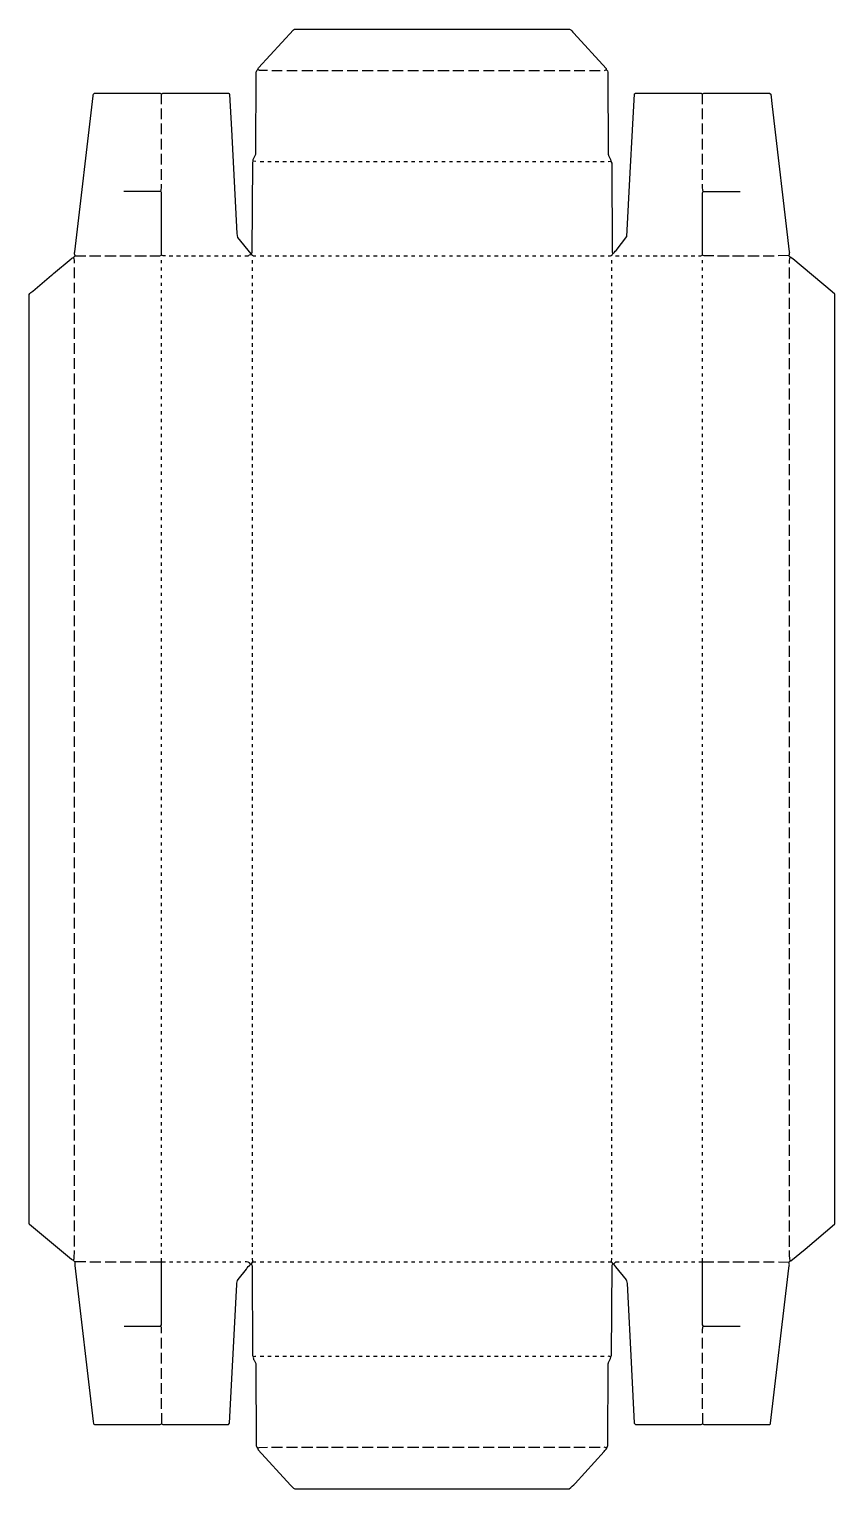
# Model space of a CAD drawing. Extents: x 521 to 5718, y 469 to 5087.
# Drawn here: x 521 to 3036, y 498 to 5057 of the extents above; entities that cross this region are included whole.
import ezdxf

# ---------------------------------------------------------------- set-up
doc = ezdxf.new("R2010")
doc.units = 0
doc.layers.get('0').update_dxf_attribs({"linetype": 'CONTINUOUS'})

msp = doc.modelspace()

# ---------------------------------------------------------------- linework, layer by layer
at = {"color": 7, "linetype": 'CONTINUOUS'}
for points in [[(1215, 4353), (1215, 4355), (1216.8, 4360.1), (1218.8, 4641.1), (1220, 4645), (1220.405405, 4649.932432), (1228.501953, 4667.001938), (1229.498047, 4922.998062, -0.169639), (1235, 4931), (1235.352941, 4933.911765), (1237, 4936), (1346, 5055), (1349, 5057), (2208, 5057, -0.131574), (2221.248869, 5044.226244), (2321.751131, 4933.773756, -0.165035), (2323, 4930, -0.191784), (2327.501945, 4922.99807), (2328.498055, 4666.00193), (2329.2, 4664.1), (2329.8, 4662.9, -0.067005), (2337, 4645), (2337.2, 4644.1), (2339.501799, 4638.998214), (2340.498201, 4361.001786, 0.094762), (2343, 4356)], [(1265, 4928), (1240.018464, 4928.480059, -0.091864), (1235, 4931)], [(2317, 4928), (2319.1, 4928.8, -0.113888), (2323, 4930)], [(664, 4349, -0.175701), (663.560976, 4362.04878), (720.439024, 4848.95122, -0.274375), (725, 4857), (930, 4857), (931.9, 4855.8), (933, 4855), (936.9, 4856.2), (938, 4857), (1143, 4857), (1145, 4856), (1146.535398, 4852.969027), (1152.472376, 4744.024862), (1169.54918, 4418.959016), (1171.769231, 4406.846154), (1213, 4355), (1215, 4355)], [(2329, 4349, 0.200418), (2341, 4352), (2343, 4356, 0.07024), (2353, 4366), (2386.560976, 4409.04878), (2397.527624, 4608.024862), (2404.527624, 4742.024862), (2411, 4855), (2414, 4857), (2619, 4857), (2622, 4855), (2625.1, 4855.8), (2627, 4857), (2832, 4857), (2836, 4854), (2840.560976, 4815.95122), (2894, 4362, -0.085519), (2893, 4350)], [(932, 4550, 0.112969), (934, 4573)], [(2658, 4349), (2628.015593, 4349.483368), (2623, 4351), (2623.497436, 4545.997462), (2625, 4550, -0.112969), (2623, 4573)], [(946, 4349), (939.053846, 4349.430769), (934, 4351), (933.502551, 4546.997475, 0.145188), (932, 4550), (816, 4550)], [(698, 1207), (663, 1207), (659, 1211), (653.204918, 1214.245902), (522, 1324), (521.8, 1324.9), (521, 1326), (521, 4228, -0.113117), (532, 4239), (591.1, 4288.8, 0.071874), (597, 4294), (652, 4340, -0.121146), (660, 4344, -0.150937), (664, 4349), (698, 4349)], [(662, 4326, 0.109387), (660, 4344)], [(1194, 4349), (1204.962069, 4349.455172, 0.10832), (1208, 4352), (1215, 4353, 0.250099), (1229, 4349)], [(2895, 4325, -0.113309), (2897, 4345)], [(2897, 1210, -0.081739), (2895, 1242)], [(664, 1207), (663.7, 1205.1), (663, 1204), (663, 1196), (720.430769, 708.053846), (721.7, 701.9, 0.179961), (725, 699), (930, 699, -0.120666), (934, 701)], [(934, 734), (934, 701, -0.120666), (938, 699), (1143, 699), (1146.2, 702.9), (1167.472376, 1097.975138), (1169.472376, 1135.975138, -0.132641), (1173, 1152), (1199, 1184, -0.066536), (1212, 1199), (1212, 1200), (1213, 1201), (1215, 1201, -0.103016), (1219, 1207), (1218, 1218)], [(1212, 1200, 0.289068), (1195, 1207)], [(1215, 1201), (1215.3, 1199.1), (1217.501792, 1193.998221), (1218.498208, 915.001779, 0.094763), (1221, 910, 0.258016), (1223.2, 900.1), (1228.501945, 888.99807), (1229.498055, 632.00193, 0.117395), (1234, 625, 0.153825), (1236.248869, 620.226244), (1337, 509, 0.108875), (1350, 498), (2207, 498, 0.070956), (2225, 515), (2316, 615, 0.07156), (2324, 625), (2325.2, 627.9), (2327.501953, 633.001938), (2328.498047, 888.998062), (2329.2, 890.9), (2329.8, 892.1, 0.067005), (2337, 910), (2338.8, 915.1), (2341.2, 1196.9), (2343, 1201)], [(2329, 1207), (2338, 1207), (2343, 1201), (2345, 1200), (2351.752212, 1191.783186), (2384.24, 1151.18), (2385.941176, 1147.735294), (2387.445545, 1139.044554), (2401.472376, 873.024862), (2401.527624, 871.975138), (2410, 703), (2414, 699), (2619, 699, -0.120666), (2623, 701)], [(2338, 1207), (2338.8, 1210.1, 0.169482), (2340, 1218)], [(2623, 984, -0.116352), (2625, 1006), (2624.8, 1006.9), (2623.497462, 1010.002512), (2623, 1207), (2623, 1218)], [(2623, 734), (2623, 701, -0.120666), (2627, 699), (2832, 699), (2835, 701), (2835.647059, 703.088235), (2890.560976, 1169.04878), (2894, 1195, 0.080555), (2893, 1206)], [(1221, 910), (1223.1, 910.8, -0.152689), (1229, 912)], [(2337, 910), (2333.9, 910.8, 0.138157), (2329, 912)], [(1234, 625, -0.089777), (1239.017808, 627.519178), (1265, 628)], [(2324, 625), (2321.9, 625.8, 0.079845), (2316, 628)]]:
    msp.add_lwpolyline(points, format="xyb", dxfattribs=at)
for points in [[(1278, 4928), (1311, 4928)], [(1325, 4928), (1358, 4928)], [(1372, 4928), (1406, 4928)], [(1419, 4928), (1454, 4928)], [(1466, 4928), (1500, 4928)], [(1514, 4928), (1547, 4928)], [(1561, 4928), (1595, 4928)], [(1608, 4928), (1643, 4928)], [(1655, 4928), (1689, 4928)], [(1703, 4928), (1736, 4928)], [(1750, 4928), (1784, 4928)], [(1797, 4928), (1832, 4928)], [(1844, 4928), (1878, 4928)], [(1892, 4928), (1925, 4928)], [(1939, 4928), (1973, 4928)], [(1986, 4928), (2021, 4928)], [(2033, 4928), (2067, 4928)], [(2081, 4928), (2114, 4928)], [(2128, 4928), (2162, 4928)], [(2175, 4928), (2210, 4928)], [(2222, 4928), (2256, 4928)], [(2270, 4928), (2303, 4928)], [(934, 4823), (934, 4855)], [(2623, 4823), (2623, 4855)], [(934, 4776), (934, 4809)], [(2623, 4776), (2623, 4809)], [(934, 4729), (934, 4762)], [(2623, 4729), (2623, 4762)], [(934, 4681), (934, 4715)], [(2623, 4681), (2623, 4715)], [(934, 4634), (934, 4668)], [(2623, 4634), (2623, 4668)], [(934, 4587), (934, 4620)], [(1229, 4644), (1220, 4645)], [(1242, 4644), (1253, 4644)], [(1266, 4644), (1276, 4644)], [(1289, 4644), (1300, 4644)], [(1313, 4644), (1324, 4644)], [(1336, 4644), (1347, 4644)], [(1360, 4644), (1371, 4644)], [(1384, 4644), (1395, 4644)], [(1407, 4644), (1418, 4644)], [(1431, 4644), (1442, 4644)], [(1455, 4644), (1465, 4644)], [(1478, 4644), (1489, 4644)], [(1502, 4644), (1513, 4644)], [(1525, 4644), (1536, 4644)], [(1549, 4644), (1560, 4644)], [(1573, 4644), (1583, 4644)], [(1596, 4644), (1607, 4644)], [(1620, 4644), (1631, 4644)], [(1644, 4644), (1654, 4644)], [(1667, 4644), (1678, 4644)], [(1691, 4644), (1702, 4644)], [(1714, 4644), (1725, 4644)], [(1738, 4644), (1749, 4644)], [(1762, 4644), (1772, 4644)], [(1785, 4644), (1796, 4644)], [(1809, 4644), (1820, 4644)], [(1833, 4644), (1843, 4644)], [(1856, 4644), (1867, 4644)], [(1880, 4644), (1891, 4644)], [(1903, 4644), (1914, 4644)], [(1927, 4644), (1938, 4644)], [(1951, 4644), (1961, 4644)], [(1974, 4644), (1985, 4644)], [(1998, 4644), (2009, 4644)], [(2022, 4644), (2032, 4644)], [(2045, 4644), (2056, 4644)], [(2069, 4644), (2080, 4644)], [(2092, 4644), (2103, 4644)], [(2116, 4644), (2127, 4644)], [(2140, 4644), (2150, 4644)], [(2163, 4644), (2174, 4644)], [(2187, 4644), (2198, 4644)], [(2210, 4644), (2221, 4644)], [(2234, 4644), (2245, 4644)], [(2258, 4644), (2269, 4644)], [(2281, 4644), (2292, 4644)], [(2305, 4644), (2316, 4644)], [(2329, 4644), (2337, 4645)], [(2623, 4587), (2623, 4620)], [(2625, 4550), (2741, 4550)], [(709, 4349), (745, 4349)], [(757, 4349), (792, 4349)], [(804, 4349), (839, 4349)], [(851, 4349), (887, 4349)], [(898, 4349), (928.984878, 4349.483902), (934, 4351)], [(934, 4326), (934, 4336)], [(958, 4349), (969, 4349)], [(981, 4349), (993, 4349)], [(1005, 4349), (1017, 4349)], [(1028, 4349), (1040, 4349)], [(1052, 4349), (1064, 4349)], [(1076, 4349), (1087, 4349)], [(1099, 4349), (1111, 4349)], [(1123, 4349), (1135, 4349)], [(1146, 4349), (1158, 4349)], [(1170, 4349), (1182, 4349)], [(1218, 4325), (1218, 4336)], [(1242, 4349), (1253, 4349)], [(1266, 4349), (1276, 4349)], [(1289, 4349), (1300, 4349)], [(1313, 4349), (1324, 4349)], [(1336, 4349), (1347, 4349)], [(1360, 4349), (1371, 4349)], [(1384, 4349), (1395, 4349)], [(1407, 4349), (1418, 4349)], [(1431, 4349), (1442, 4349)], [(1455, 4349), (1465, 4349)], [(1478, 4349), (1489, 4349)], [(1502, 4349), (1513, 4349)], [(1525, 4349), (1536, 4349)], [(1549, 4349), (1560, 4349)], [(1573, 4349), (1583, 4349)], [(1596, 4349), (1607, 4349)], [(1620, 4349), (1631, 4349)], [(1644, 4349), (1654, 4349)], [(1667, 4349), (1678, 4349)], [(1691, 4349), (1702, 4349)], [(1714, 4349), (1725, 4349)], [(1738, 4349), (1749, 4349)], [(1762, 4349), (1772, 4349)], [(1785, 4349), (1796, 4349)], [(1809, 4349), (1820, 4349)], [(1833, 4349), (1843, 4349)], [(1856, 4349), (1867, 4349)], [(1880, 4349), (1891, 4349)], [(1903, 4349), (1914, 4349)], [(1927, 4349), (1938, 4349)], [(1951, 4349), (1961, 4349)], [(1974, 4349), (1985, 4349)], [(1998, 4349), (2009, 4349)], [(2022, 4349), (2032, 4349)], [(2045, 4349), (2056, 4349)], [(2069, 4349), (2080, 4349)], [(2092, 4349), (2103, 4349)], [(2116, 4349), (2127, 4349)], [(2140, 4349), (2150, 4349)], [(2163, 4349), (2174, 4349)], [(2187, 4349), (2198, 4349)], [(2210, 4349), (2221, 4349)], [(2234, 4349), (2245, 4349)], [(2258, 4349), (2269, 4349)], [(2281, 4349), (2292, 4349)], [(2305, 4349), (2316, 4349)], [(2340, 4325), (2340, 4336)], [(2351, 4349), (2363, 4349)], [(2375, 4349), (2387, 4349)], [(2399, 4349), (2410, 4349)], [(2422, 4349), (2434, 4349)], [(2446, 4349), (2458, 4349)], [(2469, 4349), (2481, 4349)], [(2493, 4349), (2505, 4349)], [(2517, 4349), (2528, 4349)], [(2540, 4349), (2552, 4349)], [(2564, 4349), (2576, 4349)], [(2588, 4349), (2599, 4349)], [(2611, 4349), (2617.946154, 4349.430769), (2623, 4351)], [(2623, 4326), (2623, 4336)], [(2670, 4349), (2706, 4349)], [(2717, 4349), (2753, 4349)], [(2765, 4349), (2800, 4349)], [(2812, 4349), (2847, 4349)], [(2860, 1207), (2893, 1206), (2897, 1210), (2898.9, 1210.3), (2943, 1247), (3035.2, 1324.9), (3036, 1326), (3036, 4229), (3028, 4237), (2904.795082, 4339.754098), (2897, 4345), (2893, 4349), (2893, 4350), (2859, 4349)], [(662, 4279), (662, 4313)], [(934, 4303), (934, 4313)], [(934, 4279), (934, 4289)], [(1218, 4302), (1218, 4313)], [(1218, 4278), (1218, 4289)], [(2340, 4302), (2340, 4313)], [(2340, 4278), (2340, 4289)], [(2623, 4303), (2623, 4313)], [(2623, 4279), (2623, 4289)], [(2895, 4278), (2895, 4313)], [(662, 4232), (662, 4265)], [(934, 4255), (934, 4265)], [(934, 4232), (934, 4242)], [(1218, 4254), (1218, 4265)], [(1218, 4231), (1218, 4242)], [(2340, 4254), (2340, 4265)], [(2340, 4231), (2340, 4242)], [(2623, 4255), (2623, 4265)], [(2623, 4232), (2623, 4242)], [(2895, 4231), (2895, 4265)], [(662, 4185), (662, 4218)], [(934, 4208), (934, 4218)], [(1218, 4207), (1218, 4218)], [(2340, 4207), (2340, 4218)], [(2623, 4208), (2623, 4218)], [(2895, 4184), (2895, 4218)], [(662, 4137), (662, 4171)], [(934, 4185), (934, 4194)], [(934, 4161), (934, 4171)], [(1218, 4184), (1218, 4194)], [(1218, 4160), (1218, 4171)], [(2340, 4184), (2340, 4194)], [(2340, 4160), (2340, 4171)], [(2623, 4185), (2623, 4194)], [(2623, 4161), (2623, 4171)], [(2895, 4136), (2895, 4171)], [(662, 4090), (662, 4124)], [(934, 4137), (934, 4147)], [(934, 4114), (934, 4124)], [(1218, 4136), (1218, 4147)], [(1218, 4113), (1218, 4124)], [(2340, 4136), (2340, 4147)], [(2340, 4113), (2340, 4124)], [(2623, 4137), (2623, 4147)], [(2623, 4114), (2623, 4124)], [(2895, 4089), (2895, 4124)], [(662, 4043), (662, 4076)], [(934, 4090), (934, 4100)], [(934, 4066), (934, 4076)], [(1218, 4089), (1218, 4100)], [(1218, 4065), (1218, 4076)], [(2340, 4089), (2340, 4100)], [(2340, 4065), (2340, 4076)], [(2623, 4090), (2623, 4100)], [(2623, 4066), (2623, 4076)], [(2895, 4042), (2895, 4076)], [(662, 3996), (662, 4029)], [(934, 4043), (934, 4053)], [(934, 4019), (934, 4029)], [(1218, 4042), (1218, 4053)], [(1218, 4018), (1218, 4029)], [(2340, 4042), (2340, 4053)], [(2340, 4018), (2340, 4029)], [(2623, 4043), (2623, 4053)], [(2623, 4019), (2623, 4029)], [(2895, 3995), (2895, 4029)], [(662, 3948), (662, 3982)], [(934, 3996), (934, 4005)], [(934, 3972), (934, 3982)], [(1218, 3995), (1218, 4005)], [(1218, 3971), (1218, 3982)], [(2340, 3995), (2340, 4005)], [(2340, 3971), (2340, 3982)], [(2623, 3996), (2623, 4005)], [(2623, 3972), (2623, 3982)], [(2895, 3947), (2895, 3982)], [(662, 3901), (662, 3935)], [(934, 3948), (934, 3958)], [(934, 3925), (934, 3935)], [(1218, 3947), (1218, 3958)], [(1218, 3924), (1218, 3935)], [(2340, 3947), (2340, 3958)], [(2340, 3924), (2340, 3935)], [(2623, 3948), (2623, 3958)], [(2623, 3925), (2623, 3935)], [(2895, 3900), (2895, 3935)], [(662, 3854), (662, 3887)], [(934, 3901), (934, 3911)], [(934, 3878), (934, 3887)], [(1218, 3900), (1218, 3911)], [(1218, 3877), (1218, 3887)], [(2340, 3900), (2340, 3911)], [(2340, 3877), (2340, 3887)], [(2623, 3901), (2623, 3911)], [(2623, 3878), (2623, 3887)], [(2895, 3853), (2895, 3887)], [(662, 3807), (662, 3840)], [(934, 3854), (934, 3864)], [(934, 3830), (934, 3840)], [(1218, 3853), (1218, 3864)], [(1218, 3829), (1218, 3840)], [(2340, 3853), (2340, 3864)], [(2340, 3829), (2340, 3840)], [(2623, 3854), (2623, 3864)], [(2623, 3830), (2623, 3840)], [(2895, 3806), (2895, 3840)], [(662, 3759), (662, 3793)], [(934, 3807), (934, 3816)], [(934, 3783), (934, 3793)], [(1218, 3806), (1218, 3816)], [(1218, 3782), (1218, 3793)], [(2340, 3806), (2340, 3816)], [(2340, 3782), (2340, 3793)], [(2623, 3807), (2623, 3816)], [(2623, 3783), (2623, 3793)], [(2895, 3758), (2895, 3793)], [(662, 3712), (662, 3746)], [(934, 3759), (934, 3769)], [(934, 3736), (934, 3746)], [(1218, 3758), (1218, 3769)], [(1218, 3735), (1218, 3746)], [(2340, 3758), (2340, 3769)], [(2340, 3735), (2340, 3746)], [(2623, 3759), (2623, 3769)], [(2623, 3736), (2623, 3746)], [(2895, 3711), (2895, 3746)], [(662, 3665), (662, 3698)], [(934, 3712), (934, 3722)], [(934, 3689), (934, 3698)], [(1218, 3711), (1218, 3722)], [(1218, 3688), (1218, 3698)], [(2340, 3711), (2340, 3722)], [(2340, 3688), (2340, 3698)], [(2623, 3712), (2623, 3722)], [(2623, 3689), (2623, 3698)], [(2895, 3664), (2895, 3698)], [(662, 3618), (662, 3651)], [(934, 3665), (934, 3675)], [(934, 3641), (934, 3651)], [(1218, 3664), (1218, 3675)], [(1218, 3640), (1218, 3651)], [(2340, 3664), (2340, 3675)], [(2340, 3640), (2340, 3651)], [(2623, 3665), (2623, 3675)], [(2623, 3641), (2623, 3651)], [(2895, 3617), (2895, 3651)], [(662, 3570), (662, 3604)], [(934, 3618), (934, 3627)], [(934, 3594), (934, 3604)], [(1218, 3617), (1218, 3627)], [(1218, 3593), (1218, 3604)], [(2340, 3617), (2340, 3627)], [(2340, 3593), (2340, 3604)], [(2623, 3618), (2623, 3627)], [(2623, 3594), (2623, 3604)], [(2895, 3569), (2895, 3604)], [(662, 3523), (662, 3557)], [(934, 3570), (934, 3580)], [(934, 3547), (934, 3557)], [(1218, 3569), (1218, 3580)], [(1218, 3546), (1218, 3557)], [(2340, 3569), (2340, 3580)], [(2340, 3546), (2340, 3557)], [(2623, 3570), (2623, 3580)], [(2623, 3547), (2623, 3557)], [(2895, 3522), (2895, 3557)], [(934, 3523), (934, 3533)], [(1218, 3522), (1218, 3533)], [(2340, 3522), (2340, 3533)], [(2623, 3523), (2623, 3533)], [(662, 3476), (662, 3509)], [(934, 3500), (934, 3509)], [(934, 3476), (934, 3486)], [(1218, 3499), (1218, 3509)], [(1218, 3475), (1218, 3486)], [(2340, 3499), (2340, 3509)], [(2340, 3475), (2340, 3486)], [(2623, 3500), (2623, 3509)], [(2623, 3476), (2623, 3486)], [(2895, 3475), (2895, 3509)], [(662, 3429), (662, 3462)], [(934, 3452), (934, 3462)], [(934, 3429), (934, 3439)], [(1218, 3451), (1218, 3462)], [(1218, 3428), (1218, 3439)], [(2340, 3451), (2340, 3462)], [(2340, 3428), (2340, 3439)], [(2623, 3452), (2623, 3462)], [(2623, 3429), (2623, 3439)], [(2895, 3428), (2895, 3462)], [(662, 3381), (662, 3415)], [(934, 3405), (934, 3415)], [(934, 3381), (934, 3391)], [(1218, 3404), (1218, 3415)], [(1218, 3380), (1218, 3391)], [(2340, 3404), (2340, 3415)], [(2340, 3380), (2340, 3391)], [(2623, 3405), (2623, 3415)], [(2623, 3381), (2623, 3391)], [(2895, 3380), (2895, 3415)], [(662, 3334), (662, 3368)], [(934, 3358), (934, 3368)], [(934, 3334), (934, 3344)], [(1218, 3357), (1218, 3368)], [(1218, 3333), (1218, 3344)], [(2340, 3357), (2340, 3368)], [(2340, 3333), (2340, 3344)], [(2623, 3358), (2623, 3368)], [(2623, 3334), (2623, 3344)], [(2895, 3333), (2895, 3368)], [(662, 3287), (662, 3320)], [(934, 3311), (934, 3320)], [(934, 3287), (934, 3297)], [(1218, 3310), (1218, 3320)], [(1218, 3286), (1218, 3297)], [(2340, 3310), (2340, 3320)], [(2340, 3286), (2340, 3297)], [(2623, 3311), (2623, 3320)], [(2623, 3287), (2623, 3297)], [(2895, 3286), (2895, 3320)], [(662, 3240), (662, 3273)], [(934, 3263), (934, 3273)], [(934, 3240), (934, 3250)], [(1218, 3262), (1218, 3273)], [(1218, 3239), (1218, 3250)], [(2340, 3262), (2340, 3273)], [(2340, 3239), (2340, 3250)], [(2623, 3263), (2623, 3273)], [(2623, 3240), (2623, 3250)], [(2895, 3239), (2895, 3273)], [(662, 3192), (662, 3226)], [(934, 3216), (934, 3226)], [(934, 3192), (934, 3202)], [(1218, 3215), (1218, 3226)], [(1218, 3191), (1218, 3202)], [(2340, 3215), (2340, 3226)], [(2340, 3191), (2340, 3202)], [(2623, 3216), (2623, 3226)], [(2623, 3192), (2623, 3202)], [(2895, 3191), (2895, 3226)], [(662, 3145), (662, 3179)], [(934, 3169), (934, 3179)], [(934, 3145), (934, 3155)], [(1218, 3168), (1218, 3179)], [(1218, 3144), (1218, 3155)], [(2340, 3168), (2340, 3179)], [(2340, 3144), (2340, 3155)], [(2623, 3169), (2623, 3179)], [(2623, 3145), (2623, 3155)], [(2895, 3144), (2895, 3179)], [(662, 3098), (662, 3131)], [(934, 3122), (934, 3131)], [(934, 3098), (934, 3108)], [(1218, 3121), (1218, 3131)], [(1218, 3097), (1218, 3108)], [(2340, 3121), (2340, 3131)], [(2340, 3097), (2340, 3108)], [(2623, 3122), (2623, 3131)], [(2623, 3098), (2623, 3108)], [(2895, 3097), (2895, 3131)], [(662, 3051), (662, 3084)], [(934, 3074), (934, 3084)], [(934, 3051), (934, 3061)], [(1218, 3073), (1218, 3084)], [(1218, 3050), (1218, 3061)], [(2340, 3073), (2340, 3084)], [(2340, 3050), (2340, 3061)], [(2623, 3074), (2623, 3084)], [(2623, 3051), (2623, 3061)], [(2895, 3050), (2895, 3084)], [(662, 3003), (662, 3037)], [(934, 3027), (934, 3037)], [(934, 3003), (934, 3013)], [(1218, 3026), (1218, 3037)], [(1218, 3002), (1218, 3013)], [(2340, 3026), (2340, 3037)], [(2340, 3002), (2340, 3013)], [(2623, 3027), (2623, 3037)], [(2623, 3003), (2623, 3013)], [(2895, 3002), (2895, 3037)], [(662, 2956), (662, 2990)], [(934, 2980), (934, 2990)], [(934, 2956), (934, 2966)], [(1218, 2979), (1218, 2990)], [(1218, 2955), (1218, 2966)], [(2340, 2979), (2340, 2990)], [(2340, 2955), (2340, 2966)], [(2623, 2980), (2623, 2990)], [(2623, 2956), (2623, 2966)], [(2895, 2955), (2895, 2990)], [(662, 2909), (662, 2942)], [(934, 2933), (934, 2942)], [(934, 2909), (934, 2919)], [(1218, 2932), (1218, 2942)], [(1218, 2908), (1218, 2919)], [(2340, 2932), (2340, 2942)], [(2340, 2908), (2340, 2919)], [(2623, 2933), (2623, 2942)], [(2623, 2909), (2623, 2919)], [(2895, 2908), (2895, 2942)], [(662, 2862), (662, 2895)], [(934, 2885), (934, 2895)], [(1218, 2884), (1218, 2895)], [(2340, 2884), (2340, 2895)], [(2623, 2885), (2623, 2895)], [(2895, 2861), (2895, 2895)], [(662, 2815), (662, 2848)], [(934, 2862), (934, 2872)], [(934, 2838), (934, 2848)], [(1218, 2861), (1218, 2872)], [(1218, 2837), (1218, 2848)], [(2340, 2861), (2340, 2872)], [(2340, 2837), (2340, 2848)], [(2623, 2862), (2623, 2872)], [(2623, 2838), (2623, 2848)], [(2895, 2814), (2895, 2848)], [(662, 2767), (662, 2801)], [(934, 2815), (934, 2824)], [(934, 2791), (934, 2801)], [(1218, 2814), (1218, 2824)], [(1218, 2790), (1218, 2801)], [(2340, 2814), (2340, 2824)], [(2340, 2790), (2340, 2801)], [(2623, 2815), (2623, 2824)], [(2623, 2791), (2623, 2801)], [(2895, 2766), (2895, 2801)], [(662, 2720), (662, 2753)], [(934, 2767), (934, 2777)], [(934, 2744), (934, 2753)], [(1218, 2766), (1218, 2777)], [(1218, 2743), (1218, 2753)], [(2340, 2766), (2340, 2777)], [(2340, 2743), (2340, 2753)], [(2623, 2767), (2623, 2777)], [(2623, 2744), (2623, 2753)], [(2895, 2719), (2895, 2753)], [(662, 2673), (662, 2706)], [(934, 2720), (934, 2730)], [(934, 2696), (934, 2706)], [(1218, 2719), (1218, 2730)], [(1218, 2695), (1218, 2706)], [(2340, 2719), (2340, 2730)], [(2340, 2695), (2340, 2706)], [(2623, 2720), (2623, 2730)], [(2623, 2696), (2623, 2706)], [(2895, 2672), (2895, 2706)], [(662, 2626), (662, 2659)], [(934, 2673), (934, 2683)], [(934, 2649), (934, 2659)], [(1218, 2672), (1218, 2683)], [(1218, 2648), (1218, 2659)], [(2340, 2672), (2340, 2683)], [(2340, 2648), (2340, 2659)], [(2623, 2673), (2623, 2683)], [(2623, 2649), (2623, 2659)], [(2895, 2625), (2895, 2659)], [(662, 2578), (662, 2612)], [(934, 2626), (934, 2635)], [(934, 2602), (934, 2612)], [(1218, 2625), (1218, 2635)], [(1218, 2601), (1218, 2612)], [(2340, 2625), (2340, 2635)], [(2340, 2601), (2340, 2612)], [(2623, 2626), (2623, 2635)], [(2623, 2602), (2623, 2612)], [(2895, 2577), (2895, 2612)], [(662, 2531), (662, 2564)], [(934, 2578), (934, 2588)], [(934, 2555), (934, 2564)], [(1218, 2577), (1218, 2588)], [(1218, 2554), (1218, 2564)], [(2340, 2577), (2340, 2588)], [(2340, 2554), (2340, 2564)], [(2623, 2578), (2623, 2588)], [(2623, 2555), (2623, 2564)], [(2895, 2530), (2895, 2564)], [(662, 2484), (662, 2517)], [(934, 2531), (934, 2541)], [(934, 2507), (934, 2517)], [(1218, 2530), (1218, 2541)], [(1218, 2506), (1218, 2517)], [(2340, 2530), (2340, 2541)], [(2340, 2506), (2340, 2517)], [(2623, 2531), (2623, 2541)], [(2623, 2507), (2623, 2517)], [(2895, 2483), (2895, 2517)], [(662, 2437), (662, 2470)], [(934, 2484), (934, 2494)], [(934, 2460), (934, 2470)], [(1218, 2483), (1218, 2494)], [(1218, 2459), (1218, 2470)], [(2340, 2483), (2340, 2494)], [(2340, 2459), (2340, 2470)], [(2623, 2484), (2623, 2494)], [(2623, 2460), (2623, 2470)], [(2895, 2436), (2895, 2470)], [(662, 2389), (662, 2423)], [(934, 2437), (934, 2446)], [(934, 2413), (934, 2423)], [(1218, 2436), (1218, 2446)], [(1218, 2412), (1218, 2423)], [(2340, 2436), (2340, 2446)], [(2340, 2412), (2340, 2423)], [(2623, 2437), (2623, 2446)], [(2623, 2413), (2623, 2423)], [(2895, 2388), (2895, 2423)], [(662, 2342), (662, 2376)], [(934, 2389), (934, 2399)], [(934, 2366), (934, 2376)], [(1218, 2388), (1218, 2399)], [(1218, 2365), (1218, 2376)], [(2340, 2388), (2340, 2399)], [(2340, 2365), (2340, 2376)], [(2623, 2389), (2623, 2399)], [(2623, 2366), (2623, 2376)], [(2895, 2341), (2895, 2376)], [(662, 2295), (662, 2328)], [(934, 2342), (934, 2352)], [(934, 2318), (934, 2328)], [(1218, 2341), (1218, 2352)], [(1218, 2317), (1218, 2328)], [(2340, 2341), (2340, 2352)], [(2340, 2317), (2340, 2328)], [(2623, 2342), (2623, 2352)], [(2623, 2318), (2623, 2328)], [(2895, 2294), (2895, 2328)], [(662, 2248), (662, 2281)], [(934, 2295), (934, 2305)], [(934, 2271), (934, 2281)], [(1218, 2294), (1218, 2305)], [(1218, 2270), (1218, 2281)], [(2340, 2294), (2340, 2305)], [(2340, 2270), (2340, 2281)], [(2623, 2295), (2623, 2305)], [(2623, 2271), (2623, 2281)], [(2895, 2247), (2895, 2281)], [(662, 2200), (662, 2234)], [(934, 2248), (934, 2257)], [(934, 2224), (934, 2234)], [(1218, 2247), (1218, 2257)], [(1218, 2223), (1218, 2234)], [(2340, 2247), (2340, 2257)], [(2340, 2223), (2340, 2234)], [(2623, 2248), (2623, 2257)], [(2623, 2224), (2623, 2234)], [(2895, 2199), (2895, 2234)], [(934, 2200), (934, 2210)], [(1218, 2199), (1218, 2210)], [(2340, 2199), (2340, 2210)], [(2623, 2200), (2623, 2210)], [(662, 2153), (662, 2187)], [(934, 2177), (934, 2187)], [(934, 2153), (934, 2163)], [(1218, 2176), (1218, 2187)], [(1218, 2152), (1218, 2163)], [(2340, 2176), (2340, 2187)], [(2340, 2152), (2340, 2163)], [(2623, 2177), (2623, 2187)], [(2623, 2153), (2623, 2163)], [(2895, 2152), (2895, 2187)], [(662, 2106), (662, 2139)], [(934, 2129), (934, 2139)], [(934, 2106), (934, 2116)], [(1218, 2128), (1218, 2139)], [(1218, 2105), (1218, 2116)], [(2340, 2128), (2340, 2139)], [(2340, 2105), (2340, 2116)], [(2623, 2129), (2623, 2139)], [(2623, 2106), (2623, 2116)], [(2895, 2105), (2895, 2139)], [(662, 2059), (662, 2092)], [(934, 2082), (934, 2092)], [(934, 2059), (934, 2068)], [(1218, 2081), (1218, 2092)], [(1218, 2058), (1218, 2068)], [(2340, 2081), (2340, 2092)], [(2340, 2058), (2340, 2068)], [(2623, 2082), (2623, 2092)], [(2623, 2059), (2623, 2068)], [(2895, 2058), (2895, 2092)], [(662, 2011), (662, 2045)], [(934, 2035), (934, 2045)], [(934, 2011), (934, 2021)], [(1218, 2034), (1218, 2045)], [(1218, 2010), (1218, 2021)], [(2340, 2034), (2340, 2045)], [(2340, 2010), (2340, 2021)], [(2623, 2035), (2623, 2045)], [(2623, 2011), (2623, 2021)], [(2895, 2010), (2895, 2045)], [(662, 1964), (662, 1998)], [(934, 1988), (934, 1998)], [(934, 1964), (934, 1974)], [(1218, 1987), (1218, 1998)], [(1218, 1963), (1218, 1974)], [(2340, 1987), (2340, 1998)], [(2340, 1963), (2340, 1974)], [(2623, 1988), (2623, 1998)], [(2623, 1964), (2623, 1974)], [(2895, 1963), (2895, 1998)], [(662, 1917), (662, 1950)], [(934, 1941), (934, 1950)], [(934, 1917), (934, 1927)], [(1218, 1940), (1218, 1950)], [(1218, 1916), (1218, 1927)], [(2340, 1940), (2340, 1950)], [(2340, 1916), (2340, 1927)], [(2623, 1941), (2623, 1950)], [(2623, 1917), (2623, 1927)], [(2895, 1916), (2895, 1950)], [(662, 1870), (662, 1903)], [(934, 1893), (934, 1903)], [(934, 1870), (934, 1879)], [(1218, 1892), (1218, 1903)], [(1218, 1869), (1218, 1879)], [(2340, 1892), (2340, 1903)], [(2340, 1869), (2340, 1879)], [(2623, 1893), (2623, 1903)], [(2623, 1870), (2623, 1879)], [(2895, 1869), (2895, 1903)], [(662, 1822), (662, 1856)], [(934, 1846), (934, 1856)], [(934, 1822), (934, 1832)], [(1218, 1845), (1218, 1856)], [(1218, 1821), (1218, 1832)], [(2340, 1845), (2340, 1856)], [(2340, 1821), (2340, 1832)], [(2623, 1846), (2623, 1856)], [(2623, 1822), (2623, 1832)], [(2895, 1821), (2895, 1856)], [(662, 1775), (662, 1809)], [(934, 1799), (934, 1809)], [(934, 1775), (934, 1785)], [(1218, 1798), (1218, 1809)], [(1218, 1774), (1218, 1785)], [(2340, 1798), (2340, 1809)], [(2340, 1774), (2340, 1785)], [(2623, 1799), (2623, 1809)], [(2623, 1775), (2623, 1785)], [(2895, 1774), (2895, 1809)], [(662, 1728), (662, 1761)], [(934, 1752), (934, 1761)], [(934, 1728), (934, 1738)], [(1218, 1751), (1218, 1761)], [(1218, 1727), (1218, 1738)], [(2340, 1751), (2340, 1761)], [(2340, 1727), (2340, 1738)], [(2623, 1752), (2623, 1761)], [(2623, 1728), (2623, 1738)], [(2895, 1727), (2895, 1761)], [(662, 1681), (662, 1714)], [(934, 1704), (934, 1714)], [(934, 1681), (934, 1690)], [(1218, 1703), (1218, 1714)], [(1218, 1680), (1218, 1690)], [(2340, 1703), (2340, 1714)], [(2340, 1680), (2340, 1690)], [(2623, 1704), (2623, 1714)], [(2623, 1681), (2623, 1690)], [(2895, 1680), (2895, 1714)], [(662, 1633), (662, 1667)], [(934, 1657), (934, 1667)], [(934, 1633), (934, 1643)], [(1218, 1656), (1218, 1667)], [(1218, 1632), (1218, 1643)], [(2340, 1656), (2340, 1667)], [(2340, 1632), (2340, 1643)], [(2623, 1657), (2623, 1667)], [(2623, 1633), (2623, 1643)], [(2895, 1632), (2895, 1667)], [(662, 1586), (662, 1620)], [(934, 1610), (934, 1620)], [(934, 1586), (934, 1596)], [(1218, 1609), (1218, 1620)], [(1218, 1585), (1218, 1596)], [(2340, 1609), (2340, 1620)], [(2340, 1585), (2340, 1596)], [(2623, 1610), (2623, 1620)], [(2623, 1586), (2623, 1596)], [(2895, 1585), (2895, 1620)], [(662, 1539), (662, 1572)], [(934, 1563), (934, 1572)], [(1218, 1562), (1218, 1572)], [(2340, 1562), (2340, 1572)], [(2623, 1563), (2623, 1572)], [(2895, 1538), (2895, 1572)], [(662, 1492), (662, 1525)], [(934, 1539), (934, 1549)], [(934, 1515), (934, 1525)], [(1218, 1538), (1218, 1549)], [(1218, 1514), (1218, 1525)], [(2340, 1538), (2340, 1549)], [(2340, 1514), (2340, 1525)], [(2623, 1539), (2623, 1549)], [(2623, 1515), (2623, 1525)], [(2895, 1491), (2895, 1525)], [(662, 1444), (662, 1478)], [(934, 1492), (934, 1501)], [(934, 1468), (934, 1478)], [(1218, 1491), (1218, 1501)], [(1218, 1467), (1218, 1478)], [(2340, 1491), (2340, 1501)], [(2340, 1467), (2340, 1478)], [(2623, 1492), (2623, 1501)], [(2623, 1468), (2623, 1478)], [(2895, 1443), (2895, 1478)], [(662, 1397), (662, 1431)], [(934, 1444), (934, 1454)], [(934, 1421), (934, 1431)], [(1218, 1443), (1218, 1454)], [(1218, 1420), (1218, 1431)], [(2340, 1443), (2340, 1454)], [(2340, 1420), (2340, 1431)], [(2623, 1444), (2623, 1454)], [(2623, 1421), (2623, 1431)], [(2895, 1396), (2895, 1431)], [(662, 1350), (662, 1383)], [(934, 1397), (934, 1407)], [(934, 1374), (934, 1383)], [(1218, 1396), (1218, 1407)], [(1218, 1373), (1218, 1383)], [(2340, 1396), (2340, 1407)], [(2340, 1373), (2340, 1383)], [(2623, 1397), (2623, 1407)], [(2623, 1374), (2623, 1383)], [(2895, 1349), (2895, 1383)], [(662, 1303), (662, 1336)], [(934, 1350), (934, 1360)], [(934, 1326), (934, 1336)], [(1218, 1349), (1218, 1360)], [(1218, 1325), (1218, 1336)], [(2340, 1349), (2340, 1360)], [(2340, 1325), (2340, 1336)], [(2623, 1350), (2623, 1360)], [(2623, 1326), (2623, 1336)], [(2895, 1302), (2895, 1336)], [(662, 1255), (662, 1289)], [(934, 1303), (934, 1313)], [(934, 1279), (934, 1289)], [(1218, 1302), (1218, 1313)], [(1218, 1278), (1218, 1289)], [(2340, 1302), (2340, 1313)], [(2340, 1278), (2340, 1289)], [(2623, 1303), (2623, 1313)], [(2623, 1279), (2623, 1289)], [(2895, 1254), (2895, 1289)], [(659, 1211), (659.2, 1211.9), (661.519941, 1217.018464), (662, 1242)], [(934, 1255), (934, 1265)], [(934, 1232), (934, 1242)], [(1218, 1254), (1218, 1265)], [(1218, 1231), (1218, 1242)], [(2340, 1254), (2340, 1265)], [(2340, 1231), (2340, 1242)], [(2623, 1255), (2623, 1265)], [(2623, 1232), (2623, 1242)], [(710, 1207), (745, 1207)], [(758, 1207), (792, 1207)], [(805, 1207), (839, 1207)], [(852, 1207), (887, 1207)], [(899, 1207), (934, 1207), (946, 1207)], [(934, 984), (933.527624, 1001.975138), (932, 1006), (932.2, 1006.9), (933.502538, 1010.002512), (934, 1207), (934, 1218)], [(959, 1207), (969, 1207)], [(982, 1207), (993, 1207)], [(1006, 1207), (1017, 1207)], [(1029, 1207), (1040, 1207)], [(1053, 1207), (1064, 1207)], [(1077, 1207), (1087, 1207)], [(1100, 1207), (1111, 1207)], [(1124, 1207), (1135, 1207)], [(1147, 1207), (1158, 1207)], [(1171, 1207), (1182, 1207)], [(1219, 1207), (1229, 1207)], [(1242, 1207), (1253, 1207)], [(1266, 1207), (1276, 1207)], [(1289, 1207), (1300, 1207)], [(1313, 1207), (1324, 1207)], [(1336, 1207), (1347, 1207)], [(1360, 1207), (1371, 1207)], [(1384, 1207), (1395, 1207)], [(1407, 1207), (1418, 1207)], [(1431, 1207), (1442, 1207)], [(1455, 1207), (1465, 1207)], [(1478, 1207), (1489, 1207)], [(1502, 1207), (1513, 1207)], [(1525, 1207), (1536, 1207)], [(1549, 1207), (1560, 1207)], [(1573, 1207), (1583, 1207)], [(1596, 1207), (1607, 1207)], [(1620, 1207), (1631, 1207)], [(1644, 1207), (1654, 1207)], [(1667, 1207), (1678, 1207)], [(1691, 1207), (1702, 1207)], [(1714, 1207), (1725, 1207)], [(1738, 1207), (1749, 1207)], [(1762, 1207), (1772, 1207)], [(1785, 1207), (1796, 1207)], [(1809, 1207), (1820, 1207)], [(1833, 1207), (1843, 1207)], [(1856, 1207), (1867, 1207)], [(1880, 1207), (1891, 1207)], [(1903, 1207), (1914, 1207)], [(1927, 1207), (1938, 1207)], [(1951, 1207), (1961, 1207)], [(1974, 1207), (1985, 1207)], [(1998, 1207), (2009, 1207)], [(2022, 1207), (2032, 1207)], [(2045, 1207), (2056, 1207)], [(2069, 1207), (2080, 1207)], [(2092, 1207), (2103, 1207)], [(2116, 1207), (2127, 1207)], [(2140, 1207), (2150, 1207)], [(2163, 1207), (2174, 1207)], [(2187, 1207), (2198, 1207)], [(2210, 1207), (2221, 1207)], [(2234, 1207), (2245, 1207)], [(2258, 1207), (2269, 1207)], [(2281, 1207), (2292, 1207)], [(2305, 1207), (2316, 1207)], [(2376, 1207), (2387, 1207)], [(2400, 1207), (2410, 1207)], [(2423, 1207), (2434, 1207)], [(2447, 1207), (2458, 1207)], [(2470, 1207), (2481, 1207)], [(2494, 1207), (2505, 1207)], [(2518, 1207), (2528, 1207)], [(2541, 1207), (2552, 1207)], [(2565, 1207), (2576, 1207)], [(2589, 1207), (2599, 1207)], [(2612, 1207), (2623, 1207), (2658, 1207)], [(2671, 1207), (2706, 1207)], [(2718, 1207), (2753, 1207)], [(2766, 1207), (2800, 1207)], [(2813, 1207), (2847, 1207)], [(817, 1006), (932, 1006)], [(2625, 1006), (2741, 1006)], [(934, 936), (934, 970)], [(2623, 936), (2623, 970)], [(934, 889), (934, 923)], [(1242, 912), (1253, 912)], [(1266, 912), (1276, 912)], [(1289, 912), (1300, 912)], [(1313, 912), (1324, 912)], [(1336, 912), (1347, 912)], [(1360, 912), (1371, 912)], [(1384, 912), (1395, 912)], [(1407, 912), (1418, 912)], [(1431, 912), (1442, 912)], [(1455, 912), (1465, 912)], [(1478, 912), (1489, 912)], [(1502, 912), (1513, 912)], [(1525, 912), (1536, 912)], [(1549, 912), (1560, 912)], [(1573, 912), (1583, 912)], [(1596, 912), (1607, 912)], [(1620, 912), (1631, 912)], [(1644, 912), (1654, 912)], [(1667, 912), (1678, 912)], [(1691, 912), (1702, 912)], [(1714, 912), (1725, 912)], [(1738, 912), (1749, 912)], [(1762, 912), (1772, 912)], [(1785, 912), (1796, 912)], [(1809, 912), (1820, 912)], [(1833, 912), (1843, 912)], [(1856, 912), (1867, 912)], [(1880, 912), (1891, 912)], [(1903, 912), (1914, 912)], [(1927, 912), (1938, 912)], [(1951, 912), (1961, 912)], [(1974, 912), (1985, 912)], [(1998, 912), (2009, 912)], [(2022, 912), (2032, 912)], [(2045, 912), (2056, 912)], [(2069, 912), (2080, 912)], [(2092, 912), (2103, 912)], [(2116, 912), (2127, 912)], [(2140, 912), (2150, 912)], [(2163, 912), (2174, 912)], [(2187, 912), (2198, 912)], [(2210, 912), (2221, 912)], [(2234, 912), (2245, 912)], [(2258, 912), (2269, 912)], [(2281, 912), (2292, 912)], [(2305, 912), (2316, 912)], [(2623, 889), (2623, 923)], [(934, 842), (934, 875)], [(2623, 842), (2623, 875)], [(934, 795), (934, 828)], [(2623, 795), (2623, 828)], [(934, 748), (934, 781)], [(2623, 748), (2623, 781)], [(1277, 628), (1312, 628)], [(1324, 628), (1359, 628)], [(1371, 628), (1406, 628)], [(1418, 628), (1454, 628)], [(1465, 628), (1501, 628)], [(1513, 628), (1548, 628)], [(1560, 628), (1595, 628)], [(1607, 628), (1643, 628)], [(1654, 628), (1690, 628)], [(1702, 628), (1737, 628)], [(1749, 628), (1784, 628)], [(1796, 628), (1832, 628)], [(1843, 628), (1879, 628)], [(1891, 628), (1926, 628)], [(1938, 628), (1973, 628)], [(1985, 628), (2021, 628)], [(2032, 628), (2068, 628)], [(2080, 628), (2115, 628)], [(2127, 628), (2162, 628)], [(2174, 628), (2210, 628)], [(2221, 628), (2257, 628)], [(2269, 628), (2304, 628)]]:
    msp.add_lwpolyline(points, dxfattribs=at)
at = {"color": 19, "linetype": 'CONTINUOUS'}
msp.add_lwpolyline([(2345, 1200), (2352.037931, 1206.544828), (2363, 1207)], dxfattribs=at)

doc.saveas('drawing.dxf')
